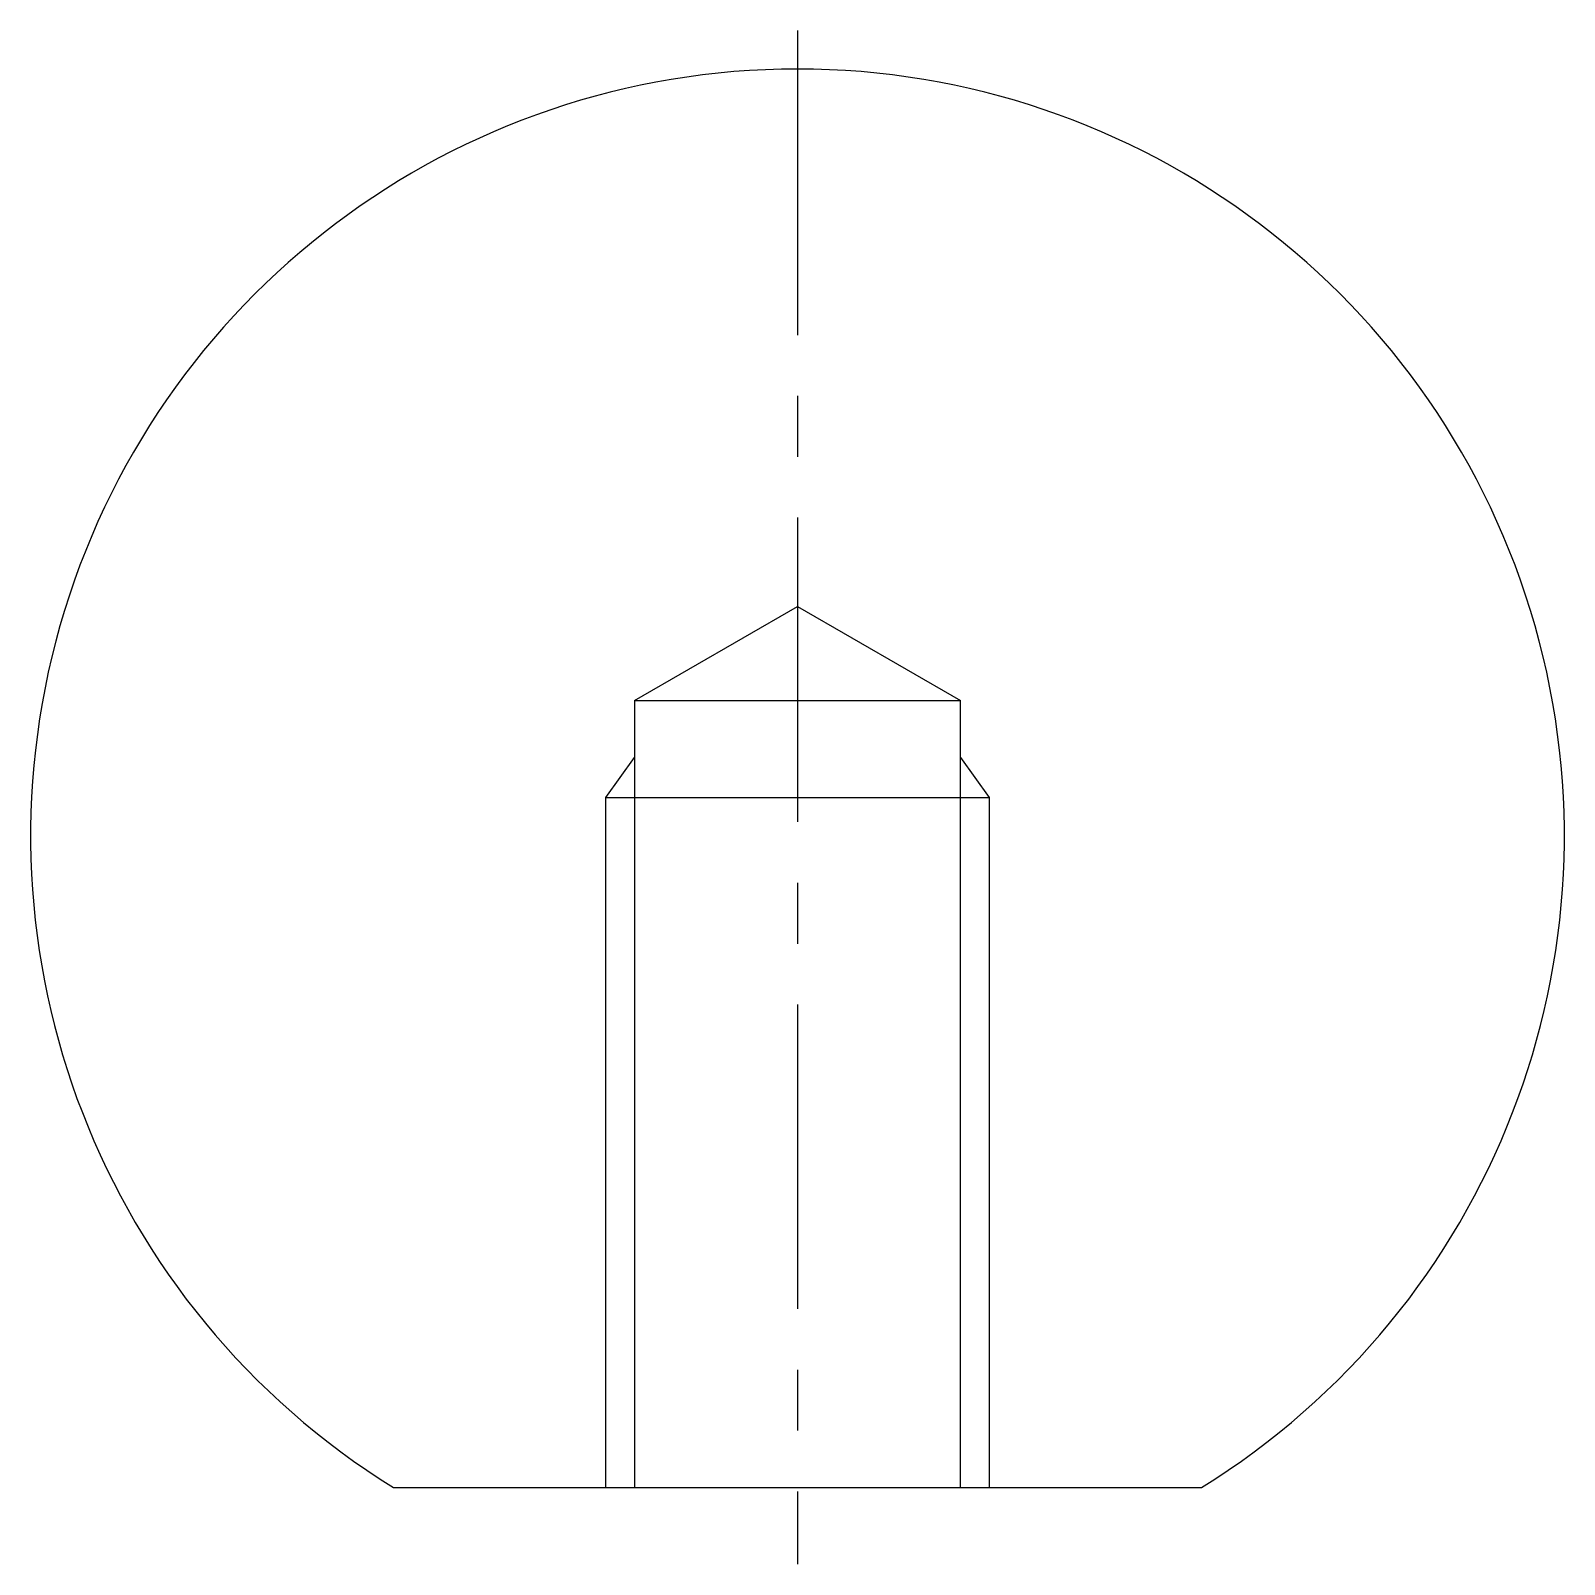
# Model space of a CAD drawing. Extents: x 10 to 166, y 10 to 121.
# Drawn here: x 126.18 to 166.18, y 80.61 to 120.61 of the extents above; entities outside this region: 2.
import ezdxf

# ---------------------------------------------------------------- set-up
doc = ezdxf.new("R2010")
doc.units = 0
doc.header["$LTSCALE"] = 0.25
doc.linetypes.add('CENTER', pattern=[50.8, 31.75, -6.35, 6.35, -6.35])
doc.layers.get('0').update_dxf_attribs({"linetype": 'CONTINUOUS'})
doc.layers.add('CENTER', color=1, linetype='CENTER')

msp = doc.modelspace()

# ---------------------------------------------------------------- linework, layer by layer
at = {"linetype": 'CONTINUOUS'}
for p, q in [((141.934, 103.146), (146.184, 105.599)), ((146.184, 105.599), (150.434, 103.146)), ((141.934, 103.146), (150.434, 103.146)), ((141.934, 103.146), (141.934, 82.615)), ((150.434, 82.615), (150.434, 103.146)), ((141.184, 100.615), (151.184, 100.615)), ((135.649, 82.615), (156.72, 82.615))]:
    msp.add_line(p, q, dxfattribs=at)
at = {"color": 3, "linetype": 'CONTINUOUS'}
for p, q in [((141.184, 100.615), (141.934, 101.654)), ((150.434, 101.654), (151.184, 100.615)), ((141.184, 82.615), (141.184, 100.615)), ((151.184, 100.615), (151.184, 82.615))]:
    msp.add_line(p, q, dxfattribs=at)
for p, q in [((140.916, 82.615), (140.916, 82.615)), ((146.184, 82.615), (146.184, 82.615))]:
    msp.add_line(p, q)
at = {"linetype": 'CONTINUOUS'}
msp.add_arc((146.184, 99.615), 20, 301.7883, 238.2117, dxfattribs=at)
at = {"layer": 'CENTER', "color": 1, "linetype": 'CENTER'}
msp.add_line((146.184, 120.615), (146.184, 80.615), dxfattribs=at)

# ---------------------------------------------------------------- texts
for s, p in [('PBA10-40', (10, 25)), ('PBA1040', (10, 10))]:
    msp.add_text(s, height=4).set_placement(p)

doc.saveas('drawing.dxf')
